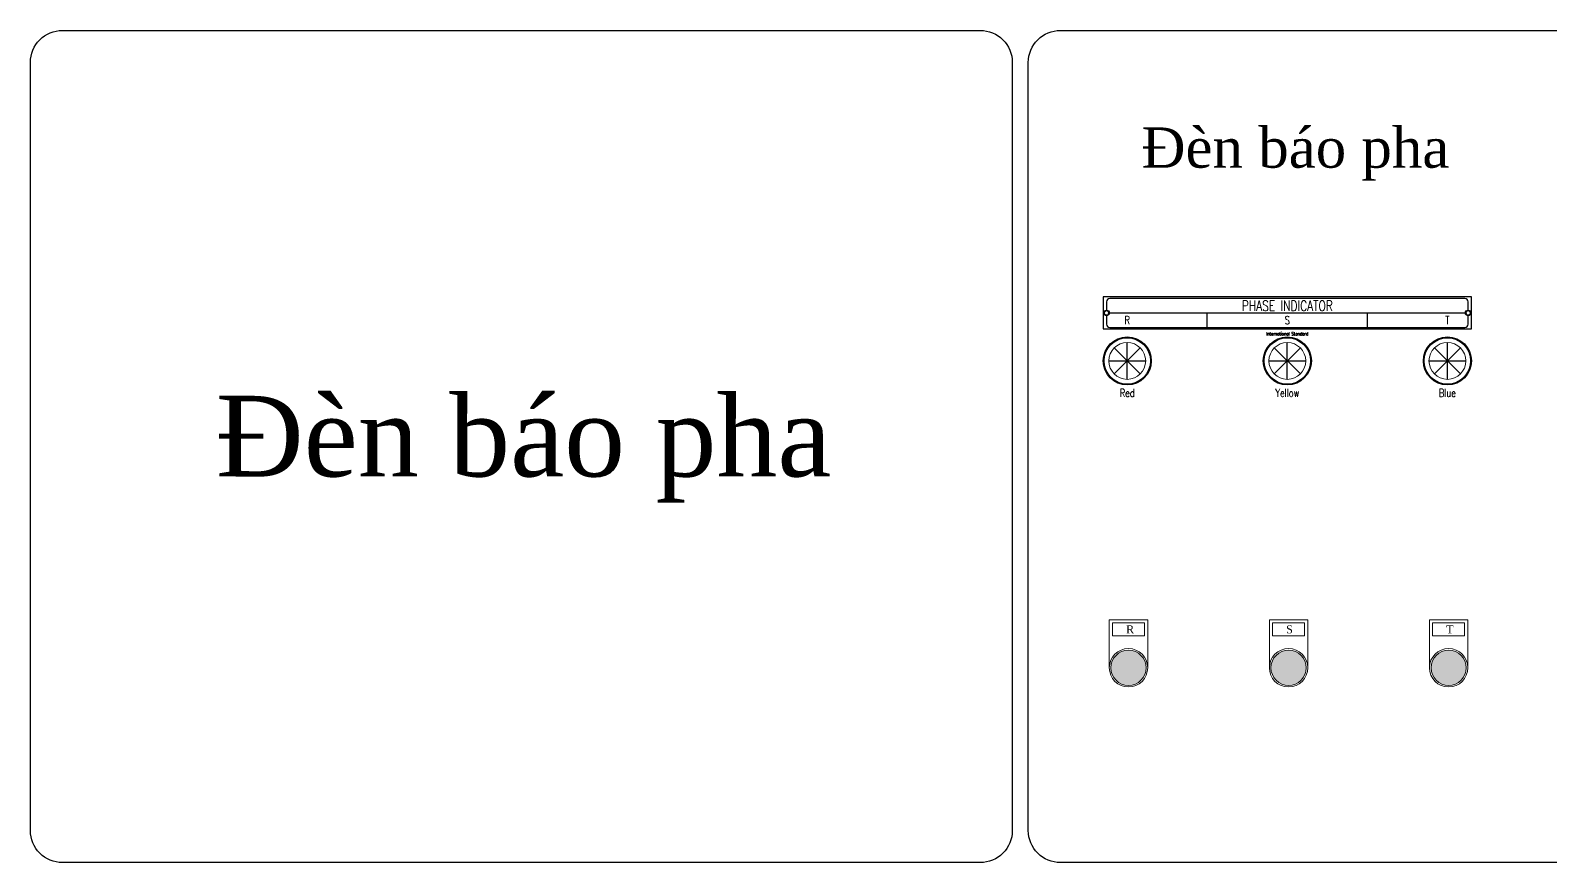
# Model space of a CAD drawing. Header units: millimetres. Extents: x 11159 to 13159, y 87995 to 88515.
# Drawn here: x 11159 to 12108, y 87995 to 88515 of the extents above; entities that cross this region are included whole.
import ezdxf
from ezdxf.enums import TextEntityAlignment as Align

# ---------------------------------------------------------------- set-up
doc = ezdxf.new("R2010")
doc.units = ezdxf.units.MM
doc.layers.add('1-EMC-ACESS', color=4, linetype='Continuous')
doc.layers.add('hw_Punch', color=5, linetype='Continuous', lineweight=13)
doc.layers.add('Vỏ Tủ', color=255, linetype='Continuous', lineweight=18)
doc.styles.add('arial', font='arial.ttf')
doc.styles.add('hw_Block', font='complex.shx', dxfattribs={"width": 0.75})

# ---------------------------------------------------------------- blocks, each defined once
blk = doc.blocks.new('*U2')
at = {"color": 1}
for p, q in [((0, -11.5), (0, 11.5)), ((-11.5, 0), (11.5, 0)), ((-8.13, -8.13), (8.13, 8.13)), ((8.13, -8.13), (-8.13, 8.13))]:
    blk.add_line(p, q, dxfattribs=at)
for radius in [15, 14.5]:
    blk.add_circle((0, 0), radius)
at = {"layer": 'hw_Punch'}
blk.add_circle((0, 0), 11.5, dxfattribs=at)
blk = doc.blocks.new('*U3')
at = {"color": 2}
for p, q in [((0, -11.5), (0, 11.5)), ((-11.5, 0), (11.5, 0)), ((-8.13, -8.13), (8.13, 8.13)), ((8.13, -8.13), (-8.13, 8.13))]:
    blk.add_line(p, q, dxfattribs=at)
for radius in [15, 14.5]:
    blk.add_circle((0, 0), radius)
at = {"layer": 'hw_Punch'}
blk.add_circle((0, 0), 11.5, dxfattribs=at)
blk = doc.blocks.new('*U4')
at = {"color": 5}
for p, q in [((0, -11.5), (0, 11.5)), ((-11.5, 0), (11.5, 0)), ((-8.13, -8.13), (8.13, 8.13)), ((8.13, -8.13), (-8.13, 8.13))]:
    blk.add_line(p, q, dxfattribs=at)
for radius in [15, 14.5]:
    blk.add_circle((0, 0), radius)
at = {"layer": 'hw_Punch'}
blk.add_circle((0, 0), 11.5, dxfattribs=at)
blk = doc.blocks.new('*U1')
for p, q in [((-111.25, 30), (111.25, 30)), ((-50, 21), (-50, 30)), ((50, 21), (50, 30))]:
    blk.add_line(p, q)
blk.add_lwpolyline([(-115, 20), (115, 20), (115, 40), (-115, 40)], close=True)
for points in [[(113, 31.75), (113, 37, 0.414214), (111, 39), (-111, 39, 0.414214), (-113, 37), (-113, 31.75)], [(-113, 28.25), (-113, 23, 0.414214), (-111, 21), (111, 21, 0.414214), (113, 23), (113, 28.25)]]:
    blk.add_lwpolyline(points, format="xyb")
for centre in [(-113, 30), (113, 30)]:
    blk.add_circle(centre, 1.75)
at = {"layer": 'hw_Punch'}
for centre in [(-113, 30), (113, 30)]:
    blk.add_circle(centre, 1.25, dxfattribs=at)
for name, p in [('*U2', (-100, 0)), ('*U3', (0, 0)), ('*U4', (100, 0))]:
    blk.add_blockref(name, p)
at = {"style": 'hw_Block', "width": 0.75}
for s, p in [('R', (-100, 25.5)), ('S', (0, 25.5)), ('T', (100, 25.5)), ('Red', (-100, -20)), ('Yellow', (0, -20)), ('Blue', (100, -20))]:
    blk.add_text(s, height=5, dxfattribs=at).set_placement(p, align=Align.MIDDLE_CENTER)
at = {"style": 'hw_Block', "width": 0.75, "flags": 8}
blk.add_attdef('PHASE_INDICATIOR', text='', height=6.5, dxfattribs=at).set_placement((0, 34.5), align=Align.MIDDLE_CENTER)
at = {"layer": 'Defpoints', "color": 254, "style": 'hw_Block', "width": 0.75}
blk.add_text('International Standard', height=2, dxfattribs=at).set_placement((0, 17), align=Align.MIDDLE_CENTER)

msp = doc.modelspace()

# ---------------------------------------------------------------- hatches: boundary and pattern name
at = {"layer": 'Vỏ Tủ'}
for color, points in [(1, [(11855.69, 88116.46, 1), (11833.69, 88116.46, 1)]), (2, [(11955.69, 88116.46, 1), (11933.69, 88116.46, 1)]), (5, [(12055.69, 88116.46, 1), (12033.69, 88116.46, 1)])]:
    msp.add_hatch(color=color, dxfattribs=at).paths.add_polyline_path(points)

# ---------------------------------------------------------------- linework, layer by layer
at = {"color": 41}
for points in [[(11178.6, 88514.74), (11752.1, 88514.74, -0.414214), (11772.1, 88494.74), (11772.1, 88014.74, -0.414214), (11752.1, 87994.74), (11178.6, 87994.74, -0.414214), (11158.6, 88014.74), (11158.6, 88494.74, -0.414214)], [(11802.1, 88514.74), (13139.21, 88514.74, -0.414214), (13159.21, 88494.74), (13159.21, 88014.74, -0.414214), (13139.21, 87994.74), (11802.1, 87994.74, -0.414214), (11782.1, 88014.74), (11782.1, 88494.74, -0.414214)]]:
    msp.add_lwpolyline(points, format="xyb", close=True, dxfattribs=at)
at = {"layer": 'Vỏ Tủ'}
for p, q in [((11856.69, 88146.46), (11832.69, 88146.46)), ((11832.69, 88146.46), (11832.69, 88116.46)), ((11854.69, 88144.46), (11834.69, 88144.46)), ((11834.69, 88144.46), (11834.69, 88136.46)), ((11854.69, 88136.46), (11854.69, 88144.46)), ((11856.69, 88116.46), (11856.69, 88146.46)), ((11956.69, 88146.46), (11932.69, 88146.46)), ((11932.69, 88146.46), (11932.69, 88116.46)), ((11954.69, 88144.46), (11934.69, 88144.46)), ((11934.69, 88144.46), (11934.69, 88136.46)), ((11954.69, 88136.46), (11954.69, 88144.46)), ((11956.69, 88116.46), (11956.69, 88146.46)), ((12056.69, 88146.46), (12032.69, 88146.46)), ((12032.69, 88146.46), (12032.69, 88116.46)), ((12054.69, 88144.46), (12034.69, 88144.46)), ((12034.69, 88144.46), (12034.69, 88136.46)), ((12054.69, 88136.46), (12054.69, 88144.46)), ((12056.69, 88116.46), (12056.69, 88146.46)), ((11854.69, 88136.46), (11834.69, 88136.46)), ((11954.69, 88136.46), (11934.69, 88136.46)), ((12054.69, 88136.46), (12034.69, 88136.46))]:
    msp.add_line(p, q, dxfattribs=at)
for centre, radius in [((11844.69, 88116.46), 12), ((11844.69, 88116.46), 11), ((11944.69, 88116.46), 12), ((11944.69, 88116.46), 11), ((12044.69, 88116.46), 12), ((12044.69, 88116.46), 11)]:
    msp.add_circle(centre, radius, dxfattribs=at)

# ---------------------------------------------------------------- block references
ref = msp.add_blockref('*U1', (11943.92, 88308.19))
ref.add_attrib('PHASE_INDICATIOR', 'PHASE INDICATOR', dxfattribs={"height": 6.5, "style": 'hw_Block', "width": 0.75}).set_placement((11943.92, 88342.69), align=Align.MIDDLE_CENTER)

# ---------------------------------------------------------------- texts
at = {"layer": '1-EMC-ACESS', "color": 1, "linetype": 'ByBlock', "lineweight": -2, "attachment_point": 2, "style": 'arial'}
for insert, char_height, width in [((11949, 88454.14), 25.2, 385.9629), ((11466.75, 88286.42), 50.4, 771.9258)]:
    msp.add_mtext('{\\fTimes New Roman|b0|i0|c0|p18;\\C7;Đèn báo pha}', dxfattribs=dict(at, insert=insert, char_height=char_height, width=width))
at = {"layer": 'Vỏ Tủ', "char_height": 5, "attachment_point": 1}
for s, insert in [('{\\fTimes New Roman|b0|i0|c0|p18;R}', (11843.19, 88142.96)), ('{\\fTimes New Roman|b0|i0|c0|p18;S}', (11943.19, 88142.96)), ('{\\fTimes New Roman|b0|i0|c0|p18;T}', (12043.19, 88142.96))]:
    msp.add_mtext_dynamic_manual_height_columns(s, width=13, gutter_width=1, heights=[0], dxfattribs=dict(at, insert=insert))

doc.saveas('drawing.dxf')
